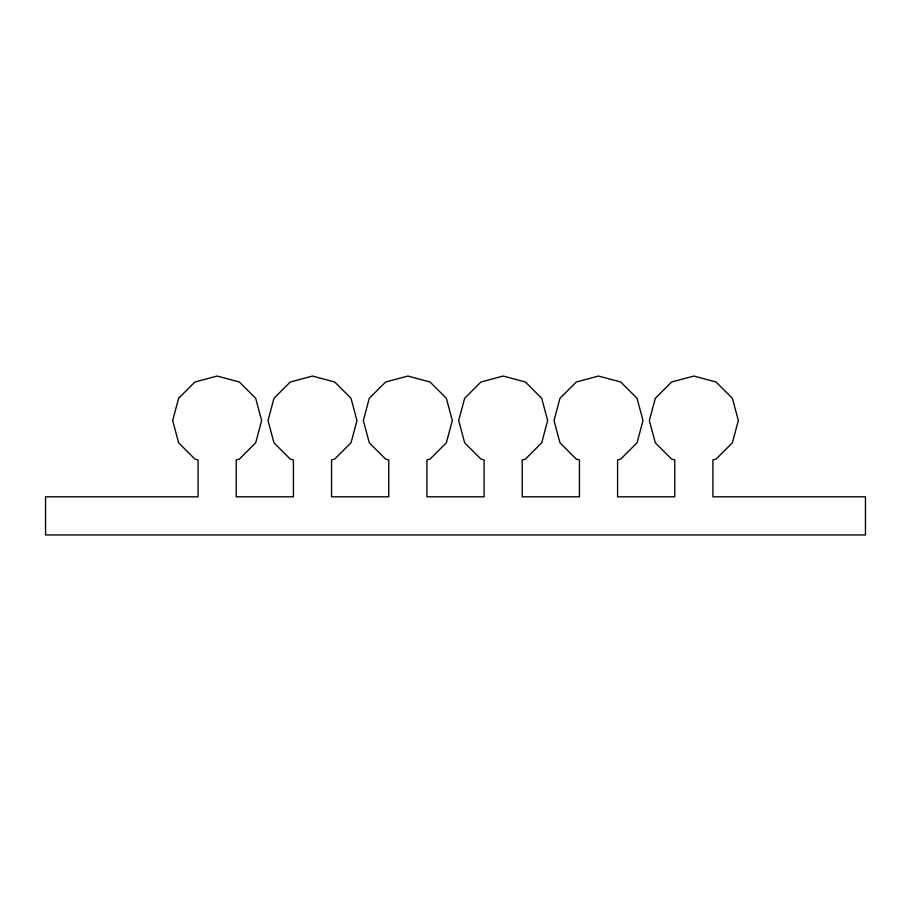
<?xml version="1.0" encoding="UTF-8"?>
<svg xmlns="http://www.w3.org/2000/svg" width="911" height="911" viewBox="0 0 911 911"><rect width="100%" height="100%" fill="white"/><g stroke="black" fill="none" stroke-linecap="round" stroke-linejoin="round"><path stroke-width="1.37" d="M178.624 398.301L172.669 420.54L178.624 442.792L194.908 459.076L198.086 459.93L198.086 496.814L45.55 496.814L45.55 534.951L865.45 534.951L865.45 496.814L712.914 496.814L712.914 459.93L716.092 459.076L732.376 442.792L738.331 420.54L732.376 398.301L716.092 382.016L693.84 376.049L671.601 382.016L655.316 398.301L649.349 420.54L655.316 442.792L671.601 459.076L674.778 459.93L674.778 496.814L617.578 496.814L617.578 459.93L620.755 459.076L637.04 442.792L642.995 420.54L637.04 398.301L620.755 382.016L598.504 376.049L576.264 382.016L559.98 398.301L554.013 420.54L559.98 442.792L576.264 459.076L579.442 459.93L579.442 496.814L522.231 496.814L522.231 459.93L525.419 459.076L541.703 442.792L547.659 420.54L541.703 398.301L525.419 382.016L503.168 376.049L480.928 382.016L464.644 398.301L458.677 420.54L464.644 442.792L480.928 459.076L484.105 459.93L484.105 496.814L426.895 496.814L426.895 459.93L430.072 459.076L446.356 442.792L452.323 420.54L446.356 398.301L430.072 382.016L407.832 376.049L385.581 382.016L369.297 398.301L363.341 420.54L369.297 442.792L385.581 459.076L388.769 459.93L388.769 496.814L331.558 496.814L331.558 459.93L334.736 459.076L351.02 442.792L356.987 420.54L351.02 398.301L334.736 382.016L312.496 376.049L290.245 382.016L273.96 398.301L268.005 420.54L273.96 442.792L290.245 459.076L293.422 459.93L293.422 496.814L236.222 496.814L236.222 459.93L239.399 459.076L255.684 442.792L261.651 420.54L255.684 398.301L239.399 382.016L217.16 376.049L194.908 382.016L178.624 398.301"/></g></svg>
